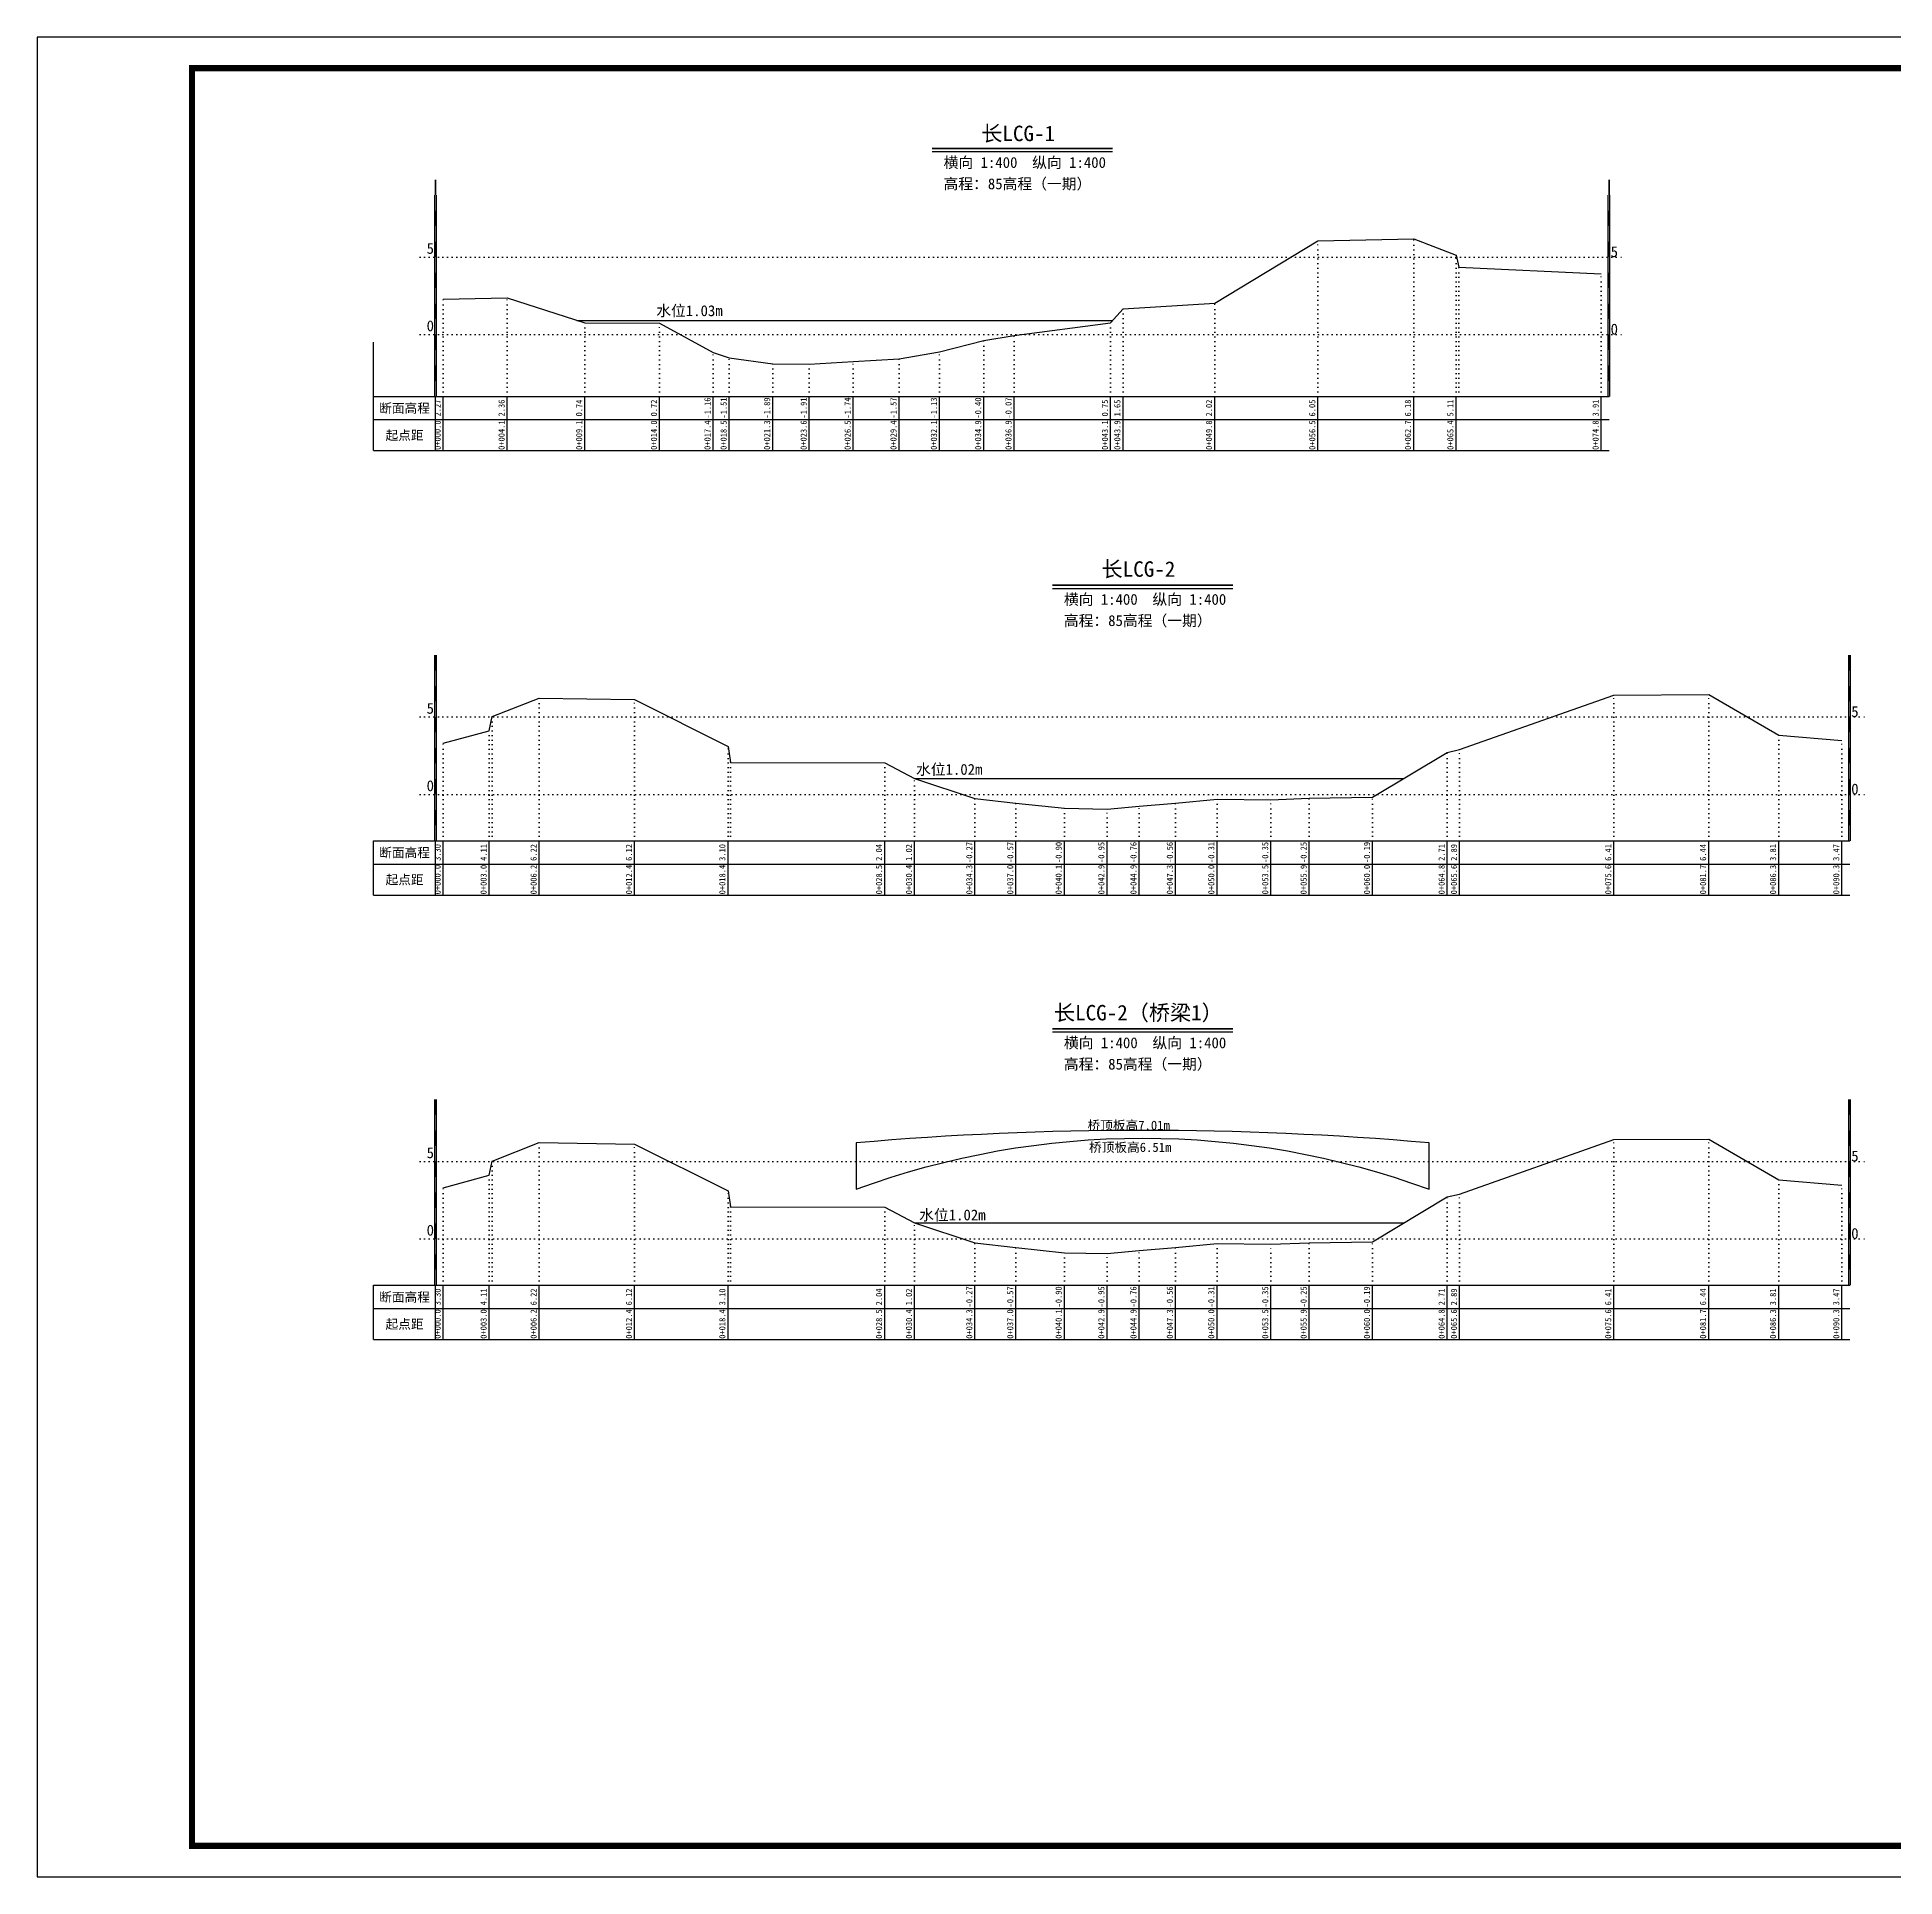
# Model space of a CAD drawing. Header units: millimetres. Extents: x 518574 to 520874, y 3371901 to 3372198.
# Drawn here: x 518574.4 to 518874.3, y 3371900.9 to 3372197.9 of the extents above; entities that cross this region are included whole.
import ezdxf
from ezdxf.enums import TextEntityAlignment as Align

# ---------------------------------------------------------------- set-up
doc = ezdxf.new("R2010")
doc.units = ezdxf.units.MM
doc.header["$LTSCALE"] = 0.4
doc.header["$MEASUREMENT"] = 0
doc.linetypes.add('X4', pattern=[1.6, 0, -1.6])
for name, color, linetype in [('DMX', 1, 'Continuous'), ('zdm1', 5, 'Continuous'), ('ZDMT5', 3, 'Continuous'), ('图框', 7, 'Continuous'), ('断面名称', 5, 'Continuous'), ('桥梁', 7, 'Continuous'), ('比例尺', 3, 'Continuous'), ('水位', 4, 'Continuous')]:
    doc.layers.add(name, color=color, linetype=linetype)
doc.styles.add('HDM', font='fangsong_GB2312.ttf')

msp = doc.modelspace()

# ---------------------------------------------------------------- linework, layer by layer
at = {"layer": 'DMX', "linetype": 'Continuous', "flags": 128}
for points in [[(518639.93, 3372155.55), (518650.26, 3372155.77), (518662.78, 3372151.73), (518674.86, 3372151.68), (518683.51, 3372146.98), (518686.11, 3372146.1), (518693.13, 3372145.15), (518699.03, 3372145.1), (518706.13, 3372145.53), (518713.53, 3372145.95), (518720.06, 3372147.05), (518727.21, 3372148.88), (518732.11, 3372149.7), (518747.68, 3372151.75), (518749.68, 3372154), (518764.48, 3372154.93), (518764.48, 3372154.93), (518781.16, 3372165), (518796.61, 3372165.33), (518803.46, 3372162.65), (518803.88, 3372160.73), (518826.91, 3372159.65)], [(518639.93, 3372083.88), (518647.36, 3372085.9), (518647.83, 3372088.18), (518655.43, 3372091.18), (518670.83, 3372090.93), (518685.91, 3372083.38), (518686.28, 3372080.78), (518711.21, 3372080.73), (518716.03, 3372078.18), (518725.78, 3372074.95), (518725.78, 3372074.95), (518732.38, 3372074.2), (518740.21, 3372073.38), (518747.11, 3372073.25), (518752.28, 3372073.73), (518758.16, 3372074.23), (518764.86, 3372074.85), (518773.56, 3372074.75), (518779.76, 3372075), (518789.98, 3372075.15), (518802.03, 3372082.4), (518804.03, 3372082.86), (518828.93, 3372091.66), (518844.26, 3372091.73), (518855.56, 3372085.16), (518865.76, 3372084.31)], [(518639.93, 3372012.13), (518647.36, 3372014.15), (518647.83, 3372016.43), (518655.43, 3372019.43), (518670.83, 3372019.18), (518685.91, 3372011.63), (518686.28, 3372009.03), (518711.21, 3372008.98), (518716.03, 3372006.43), (518725.78, 3372003.2), (518725.78, 3372003.2), (518732.38, 3372002.45), (518740.21, 3372001.63), (518747.11, 3372001.5), (518752.28, 3372001.98), (518758.16, 3372002.48), (518764.86, 3372003.1), (518773.56, 3372003), (518779.76, 3372003.25), (518789.98, 3372003.4), (518802.03, 3372010.65), (518804.03, 3372011.11), (518828.93, 3372019.91), (518844.26, 3372019.98), (518855.56, 3372013.41), (518865.76, 3372012.56)]]:
    msp.add_lwpolyline(points, dxfattribs=at)
at = {"layer": 'zdm1', "linetype": 'Continuous'}
for p, q in [((518638.56, 3372139.87), (518638.56, 3372172.37)), ((518638.81, 3372139.87), (518638.81, 3372172.37)), ((518828.03, 3372139.87), (518828.03, 3372172.37)), ((518828.28, 3372139.87), (518828.28, 3372172.37)), ((518628.68, 3372131.12), (518628.68, 3372148.62)), ((518628.68, 3372131.12), (518628.68, 3372139.87)), ((518628.68, 3372139.87), (518639.93, 3372139.87)), ((518638.68, 3372131.12), (518638.68, 3372139.87)), ((518639.93, 3372139.87), (518828.16, 3372139.87)), ((518628.68, 3372136.12), (518828.16, 3372136.12)), ((518628.68, 3372131.12), (518749.13, 3372131.12)), ((518628.68, 3372131.12), (518828.16, 3372131.12)), ((518638.56, 3372068.12), (518638.56, 3372098.12)), ((518638.81, 3372068.12), (518638.81, 3372098.12)), ((518866.88, 3372068.12), (518866.88, 3372098.12)), ((518867.13, 3372068.12), (518867.13, 3372098.12)), ((518628.68, 3372059.37), (518628.68, 3372068.12)), ((518628.68, 3372068.12), (518639.93, 3372068.12)), ((518638.68, 3372059.37), (518638.68, 3372068.12)), ((518639.93, 3372068.12), (518867.01, 3372068.12)), ((518628.68, 3372064.37), (518867.01, 3372064.37)), ((518628.68, 3372059.37), (518759.41, 3372059.37)), ((518628.68, 3372059.37), (518867.01, 3372059.37)), ((518638.56, 3371996.37), (518638.56, 3372026.37)), ((518638.81, 3371996.37), (518638.81, 3372026.37)), ((518866.88, 3371996.37), (518866.88, 3372026.37)), ((518867.13, 3371996.37), (518867.13, 3372026.37)), ((518628.68, 3371996.37), (518639.93, 3371996.37)), ((518628.68, 3371987.62), (518628.68, 3371996.37)), ((518638.68, 3371987.62), (518638.68, 3371996.37)), ((518639.93, 3371996.37), (518867.01, 3371996.37)), ((518628.68, 3371992.62), (518867.01, 3371992.62)), ((518628.68, 3371987.62), (518706.86, 3371987.62)), ((518628.68, 3371987.62), (518867.01, 3371987.62))]:
    msp.add_line(p, q, dxfattribs=at)
at = {"layer": 'zdm1', "linetype": 'X4'}
for p, q in [((518636.18, 3372162.37), (518830.66, 3372162.37)), ((518636.18, 3372149.87), (518830.66, 3372149.87)), ((518636.18, 3372088.12), (518869.51, 3372088.12)), ((518636.18, 3372075.62), (518869.51, 3372075.62)), ((518636.18, 3372016.37), (518869.51, 3372016.37)), ((518636.18, 3372003.87), (518869.51, 3372003.87))]:
    msp.add_line(p, q, dxfattribs=at)
at = {"layer": 'zdm1', "linetype": 'Continuous', "flags": 128}
for points in [[(518638.68, 3372172.37, 0.25, 0.25, 0), (518638.68, 3372174.87, 0.25, 0.25, 0)], [(518828.16, 3372172.37, 0.25, 0.25, 0), (518828.16, 3372174.87, 0.25, 0.25, 0)], [(518638.68, 3372167.37, 0.25, 0.25, 0), (518638.68, 3372169.87, 0.25, 0.25, 0)], [(518828.16, 3372167.37, 0.25, 0.25, 0), (518828.16, 3372169.87, 0.25, 0.25, 0)], [(518638.68, 3372162.37, 0.25, 0.25, 0), (518638.68, 3372164.87, 0.25, 0.25, 0)], [(518828.16, 3372162.37, 0.25, 0.25, 0), (518828.16, 3372164.87, 0.25, 0.25, 0)], [(518638.68, 3372157.37, 0.25, 0.25, 0), (518638.68, 3372159.87, 0.25, 0.25, 0)], [(518828.16, 3372157.37, 0.25, 0.25, 0), (518828.16, 3372159.87, 0.25, 0.25, 0)], [(518638.68, 3372152.37, 0.25, 0.25, 0), (518638.68, 3372154.87, 0.25, 0.25, 0)], [(518828.16, 3372152.37, 0.25, 0.25, 0), (518828.16, 3372154.87, 0.25, 0.25, 0)], [(518638.68, 3372147.37, 0.25, 0.25, 0), (518638.68, 3372149.87, 0.25, 0.25, 0)], [(518828.16, 3372147.37, 0.25, 0.25, 0), (518828.16, 3372149.87, 0.25, 0.25, 0)], [(518638.68, 3372142.37, 0.25, 0.25, 0), (518638.68, 3372144.87, 0.25, 0.25, 0)], [(518828.16, 3372142.37, 0.25, 0.25, 0), (518828.16, 3372144.87, 0.25, 0.25, 0)], [(518638.68, 3372095.62, 0.25, 0.25, 0), (518638.68, 3372098.12, 0.25, 0.25, 0)], [(518867.01, 3372095.62, 0.25, 0.25, 0), (518867.01, 3372098.12, 0.25, 0.25, 0)], [(518638.68, 3372090.62, 0.25, 0.25, 0), (518638.68, 3372093.12, 0.25, 0.25, 0)], [(518867.01, 3372090.62, 0.25, 0.25, 0), (518867.01, 3372093.12, 0.25, 0.25, 0)], [(518638.68, 3372085.62, 0.25, 0.25, 0), (518638.68, 3372088.12, 0.25, 0.25, 0)], [(518867.01, 3372085.62, 0.25, 0.25, 0), (518867.01, 3372088.12, 0.25, 0.25, 0)], [(518638.68, 3372080.62, 0.25, 0.25, 0), (518638.68, 3372083.12, 0.25, 0.25, 0)], [(518867.01, 3372080.62, 0.25, 0.25, 0), (518867.01, 3372083.12, 0.25, 0.25, 0)], [(518638.68, 3372075.62, 0.25, 0.25, 0), (518638.68, 3372078.12, 0.25, 0.25, 0)], [(518867.01, 3372075.62, 0.25, 0.25, 0), (518867.01, 3372078.12, 0.25, 0.25, 0)], [(518638.68, 3372070.62, 0.25, 0.25, 0), (518638.68, 3372073.12, 0.25, 0.25, 0)], [(518867.01, 3372070.62, 0.25, 0.25, 0), (518867.01, 3372073.12, 0.25, 0.25, 0)], [(518638.68, 3372023.87, 0.25, 0.25, 0), (518638.68, 3372026.37, 0.25, 0.25, 0)], [(518867.01, 3372023.87, 0.25, 0.25, 0), (518867.01, 3372026.37, 0.25, 0.25, 0)], [(518638.68, 3372018.87, 0.25, 0.25, 0), (518638.68, 3372021.37, 0.25, 0.25, 0)], [(518867.01, 3372018.87, 0.25, 0.25, 0), (518867.01, 3372021.37, 0.25, 0.25, 0)], [(518638.68, 3372013.87, 0.25, 0.25, 0), (518638.68, 3372016.37, 0.25, 0.25, 0)], [(518867.01, 3372013.87, 0.25, 0.25, 0), (518867.01, 3372016.37, 0.25, 0.25, 0)], [(518638.68, 3372008.87, 0.25, 0.25, 0), (518638.68, 3372011.37, 0.25, 0.25, 0)], [(518867.01, 3372008.87, 0.25, 0.25, 0), (518867.01, 3372011.37, 0.25, 0.25, 0)], [(518638.68, 3372003.87, 0.25, 0.25, 0), (518638.68, 3372006.37, 0.25, 0.25, 0)], [(518867.01, 3372003.87, 0.25, 0.25, 0), (518867.01, 3372006.37, 0.25, 0.25, 0)], [(518638.68, 3371998.87, 0.25, 0.25, 0), (518638.68, 3372001.37, 0.25, 0.25, 0)], [(518867.01, 3371998.87, 0.25, 0.25, 0), (518867.01, 3372001.37, 0.25, 0.25, 0)]]:
    msp.add_lwpolyline(points, format="xyseb", dxfattribs=at)
at = {"layer": 'ZDMT5', "linetype": 'X4'}
for p, q in [((518796.61, 3372139.87), (518796.61, 3372165.33)), ((518781.16, 3372139.87), (518781.16, 3372165)), ((518803.46, 3372139.87), (518803.46, 3372162.65)), ((518803.88, 3372139.87), (518803.88, 3372160.73)), ((518826.91, 3372139.87), (518826.91, 3372159.65)), ((518639.93, 3372139.87), (518639.93, 3372155.55)), ((518650.26, 3372139.87), (518650.26, 3372155.77)), ((518749.68, 3372139.87), (518749.68, 3372154)), ((518764.48, 3372139.87), (518764.48, 3372154.93)), ((518662.78, 3372139.87), (518662.78, 3372151.73)), ((518674.86, 3372139.87), (518674.86, 3372151.68)), ((518747.68, 3372139.87), (518747.68, 3372151.75)), ((518727.21, 3372139.87), (518727.21, 3372148.88)), ((518732.11, 3372139.87), (518732.11, 3372149.7)), ((518683.51, 3372139.87), (518683.51, 3372146.98)), ((518686.11, 3372139.87), (518686.11, 3372146.1)), ((518693.13, 3372139.87), (518693.13, 3372145.15)), ((518699.03, 3372139.87), (518699.03, 3372145.1)), ((518706.13, 3372139.87), (518706.13, 3372145.53)), ((518713.53, 3372139.87), (518713.53, 3372145.95)), ((518720.06, 3372139.87), (518720.06, 3372147.05)), ((518655.43, 3372068.12), (518655.43, 3372091.18)), ((518670.83, 3372068.12), (518670.83, 3372090.93)), ((518828.93, 3372068.12), (518828.93, 3372091.66)), ((518844.26, 3372068.12), (518844.26, 3372091.73)), ((518647.83, 3372068.12), (518647.83, 3372088.18)), ((518647.36, 3372068.12), (518647.36, 3372085.9)), ((518855.56, 3372068.12), (518855.56, 3372085.16)), ((518865.76, 3372068.12), (518865.76, 3372084.31)), ((518639.93, 3372068.12), (518639.93, 3372083.88)), ((518685.91, 3372068.12), (518685.91, 3372083.38)), ((518802.03, 3372068.12), (518802.03, 3372082.4)), ((518804.03, 3372068.12), (518804.03, 3372082.86)), ((518686.28, 3372068.12), (518686.28, 3372080.78)), ((518711.21, 3372068.12), (518711.21, 3372080.73)), ((518716.03, 3372068.12), (518716.03, 3372078.18)), ((518789.98, 3372068.12), (518789.98, 3372075.15)), ((518725.78, 3372068.12), (518725.78, 3372074.95)), ((518732.38, 3372068.12), (518732.38, 3372074.2)), ((518740.21, 3372068.12), (518740.21, 3372073.38)), ((518747.11, 3372068.12), (518747.11, 3372073.25)), ((518752.28, 3372068.12), (518752.28, 3372073.73)), ((518758.16, 3372068.12), (518758.16, 3372074.23)), ((518764.86, 3372068.12), (518764.86, 3372074.85)), ((518773.56, 3372068.12), (518773.56, 3372074.75)), ((518779.76, 3372068.12), (518779.76, 3372075)), ((518655.43, 3371996.37), (518655.43, 3372019.43)), ((518670.83, 3371996.37), (518670.83, 3372019.18)), ((518828.93, 3371996.37), (518828.93, 3372019.91)), ((518844.26, 3371996.37), (518844.26, 3372019.98)), ((518647.83, 3371996.37), (518647.83, 3372016.43)), ((518639.93, 3371996.37), (518639.93, 3372012.13)), ((518647.36, 3371996.37), (518647.36, 3372014.15)), ((518855.56, 3371996.37), (518855.56, 3372013.41)), ((518865.76, 3371996.37), (518865.76, 3372012.56)), ((518685.91, 3371996.37), (518685.91, 3372011.63)), ((518802.03, 3371996.37), (518802.03, 3372010.65)), ((518804.03, 3371996.37), (518804.03, 3372011.11)), ((518686.28, 3371996.37), (518686.28, 3372009.03)), ((518711.21, 3371996.37), (518711.21, 3372008.98)), ((518716.03, 3371996.37), (518716.03, 3372006.43)), ((518725.78, 3371996.37), (518725.78, 3372003.2)), ((518779.76, 3371996.37), (518779.76, 3372003.25)), ((518789.98, 3371996.37), (518789.98, 3372003.4)), ((518732.38, 3371996.37), (518732.38, 3372002.45)), ((518740.21, 3371996.37), (518740.21, 3372001.63)), ((518747.11, 3371996.37), (518747.11, 3372001.5)), ((518752.28, 3371996.37), (518752.28, 3372001.98)), ((518758.16, 3371996.37), (518758.16, 3372002.48)), ((518764.86, 3371996.37), (518764.86, 3372003.1)), ((518773.56, 3371996.37), (518773.56, 3372003))]:
    msp.add_line(p, q, dxfattribs=at)
at = {"layer": 'ZDMT5', "linetype": 'Continuous'}
for p, q in [((518639.93, 3372131.12), (518639.93, 3372139.87)), ((518650.26, 3372131.12), (518650.26, 3372139.87)), ((518662.78, 3372131.12), (518662.78, 3372139.87)), ((518674.86, 3372131.12), (518674.86, 3372139.87)), ((518683.51, 3372131.12), (518683.51, 3372139.87)), ((518686.11, 3372131.12), (518686.11, 3372139.87)), ((518693.13, 3372131.12), (518693.13, 3372139.87)), ((518699.03, 3372131.12), (518699.03, 3372139.87)), ((518706.13, 3372131.12), (518706.13, 3372139.87)), ((518713.53, 3372131.12), (518713.53, 3372139.87)), ((518720.06, 3372131.12), (518720.06, 3372139.87)), ((518727.21, 3372131.12), (518727.21, 3372139.87)), ((518732.11, 3372131.12), (518732.11, 3372139.87)), ((518747.68, 3372131.12), (518747.68, 3372139.87)), ((518749.68, 3372131.12), (518749.68, 3372139.87)), ((518764.48, 3372131.12), (518764.48, 3372139.87)), ((518781.16, 3372131.12), (518781.16, 3372139.87)), ((518796.61, 3372131.12), (518796.61, 3372139.87)), ((518803.46, 3372131.12), (518803.46, 3372139.87)), ((518826.91, 3372131.12), (518826.91, 3372139.87)), ((518639.93, 3372059.37), (518639.93, 3372068.12)), ((518647.36, 3372059.37), (518647.36, 3372068.12)), ((518655.43, 3372059.37), (518655.43, 3372068.12)), ((518670.83, 3372059.37), (518670.83, 3372068.12)), ((518685.91, 3372059.37), (518685.91, 3372068.12)), ((518711.21, 3372059.37), (518711.21, 3372068.12)), ((518716.03, 3372059.37), (518716.03, 3372068.12)), ((518725.78, 3372059.37), (518725.78, 3372068.12)), ((518732.38, 3372059.37), (518732.38, 3372068.12)), ((518740.21, 3372059.37), (518740.21, 3372068.12)), ((518747.11, 3372059.37), (518747.11, 3372068.12)), ((518752.28, 3372059.37), (518752.28, 3372068.12)), ((518758.16, 3372059.37), (518758.16, 3372068.12)), ((518764.86, 3372059.37), (518764.86, 3372068.12)), ((518773.56, 3372059.37), (518773.56, 3372068.12)), ((518779.76, 3372059.37), (518779.76, 3372068.12)), ((518789.98, 3372059.37), (518789.98, 3372068.12)), ((518802.03, 3372059.37), (518802.03, 3372068.12)), ((518804.03, 3372059.37), (518804.03, 3372068.12)), ((518828.93, 3372059.37), (518828.93, 3372068.12)), ((518844.26, 3372059.37), (518844.26, 3372068.12)), ((518855.56, 3372059.37), (518855.56, 3372068.12)), ((518865.76, 3372059.37), (518865.76, 3372068.12)), ((518639.93, 3371987.62), (518639.93, 3371996.37)), ((518647.36, 3371987.62), (518647.36, 3371996.37)), ((518655.43, 3371987.62), (518655.43, 3371996.37)), ((518670.83, 3371987.62), (518670.83, 3371996.37)), ((518685.91, 3371987.62), (518685.91, 3371996.37)), ((518711.21, 3371987.62), (518711.21, 3371996.37)), ((518716.03, 3371987.62), (518716.03, 3371996.37)), ((518725.78, 3371987.62), (518725.78, 3371996.37)), ((518732.38, 3371987.62), (518732.38, 3371996.37)), ((518740.21, 3371987.62), (518740.21, 3371996.37)), ((518747.11, 3371987.62), (518747.11, 3371996.37)), ((518752.28, 3371987.62), (518752.28, 3371996.37)), ((518758.16, 3371987.62), (518758.16, 3371996.37)), ((518764.86, 3371987.62), (518764.86, 3371996.37)), ((518773.56, 3371987.62), (518773.56, 3371996.37)), ((518779.76, 3371987.62), (518779.76, 3371996.37)), ((518789.98, 3371987.62), (518789.98, 3371996.37)), ((518802.03, 3371987.62), (518802.03, 3371996.37)), ((518804.03, 3371987.62), (518804.03, 3371996.37)), ((518828.93, 3371987.62), (518828.93, 3371996.37)), ((518844.26, 3371987.62), (518844.26, 3371996.37)), ((518855.56, 3371987.62), (518855.56, 3371996.37)), ((518865.76, 3371987.62), (518865.76, 3371996.37))]:
    msp.add_line(p, q, dxfattribs=at)
at = {"layer": '图框', "flags": 128}
msp.add_lwpolyline([(518574.36, 3371900.87), (518994.36, 3371900.87), (518994.36, 3372197.87), (518574.36, 3372197.87)], close=True, dxfattribs=at)
at = {"layer": '图框', "const_width": 1, "flags": 128}
msp.add_lwpolyline([(518599.36, 3371905.87), (518989.36, 3371905.87), (518989.36, 3372192.87), (518599.36, 3372192.87)], close=True, dxfattribs=at)
at = {"layer": '桥梁', "linetype": 'Continuous'}
msp.add_lwpolyline([(518799.09, 3372011.87), (518799.09, 3372019.37, 0.043243), (518706.59, 3372019.37), (518706.59, 3372011.87, -0.178378)], format="xyb", close=True, dxfattribs=at)
at = {"layer": '比例尺', "color": 3, "linetype": 'Continuous', "lineweight": 40}
for p, q in [((518718.86, 3372179.91), (518747.98, 3372179.91)), ((518738.28, 3372109.38), (518767.41, 3372109.38)), ((518738.28, 3372037.79), (518767.41, 3372037.79))]:
    msp.add_line(p, q, dxfattribs=at)
at = {"layer": '比例尺', "color": 3, "linetype": 'Continuous'}
for p, q in [((518718.86, 3372179.41), (518747.98, 3372179.41)), ((518738.28, 3372108.88), (518767.41, 3372108.88)), ((518738.28, 3372037.29), (518767.41, 3372037.29))]:
    msp.add_line(p, q, dxfattribs=at)
at = {"layer": '水位', "color": 6, "linetype": 'Continuous', "flags": 128}
for points in [[(518661.47, 3372152.15), (518748.04, 3372152.15)], [(518716.03, 3372078.18), (518795.01, 3372078.18)], [(518716.03, 3372006.43), (518795.01, 3372006.43)]]:
    msp.add_lwpolyline(points, dxfattribs=at)

# ---------------------------------------------------------------- texts
at = {"layer": 'zdm1', "linetype": 'Continuous', "style": 'HDM'}
for s, p in [('5', (518638.43, 3372162.37)), ('0', (518638.43, 3372149.87)), ('5', (518638.43, 3372088.12)), ('0', (518638.43, 3372075.62)), ('5', (518638.43, 3372016.37)), ('0', (518638.43, 3372003.87))]:
    msp.add_text(s, height=1.75, dxfattribs=at).set_placement(p, align=Align.BOTTOM_RIGHT)
for s, p in [('5', (518828.41, 3372162.37)), ('0', (518828.41, 3372149.87)), ('5', (518867.26, 3372088.12)), ('0', (518867.26, 3372075.62)), ('5', (518867.26, 3372016.37)), ('0', (518867.26, 3372003.87))]:
    msp.add_text(s, height=1.75, dxfattribs=at).set_placement(p)
for s, p in [('断面高程', (518633.68, 3372138)), ('起点距', (518633.68, 3372133.62)), ('断面高程', (518633.68, 3372066.25)), ('起点距', (518633.68, 3372061.87)), ('断面高程', (518633.68, 3371994.5)), ('起点距', (518633.68, 3371990.12))]:
    msp.add_text(s, height=1.5, dxfattribs=at).set_placement(p, align=Align.MIDDLE)
at = {"layer": 'ZDMT5', "linetype": 'Continuous', "style": 'HDM'}
for s, p in [('2.27', (518639.81, 3372138)), ('2.36', (518650.13, 3372138)), ('0.74', (518662.66, 3372138)), ('0.72', (518674.73, 3372138)), ('-1.16', (518683.38, 3372138)), ('-1.51', (518685.98, 3372138)), ('-1.89', (518693.01, 3372138)), ('-1.91', (518698.91, 3372138)), ('-1.74', (518706.01, 3372138)), ('-1.57', (518713.41, 3372138)), ('-1.13', (518719.93, 3372138)), ('-0.40', (518727.08, 3372138)), ('-0.07', (518731.98, 3372138)), ('0.75', (518747.56, 3372138)), ('1.65', (518749.56, 3372138)), ('2.02', (518764.36, 3372138)), ('6.05', (518781.03, 3372138)), ('6.18', (518796.48, 3372138)), ('5.11', (518803.33, 3372138)), ('3.91', (518826.78, 3372138)), ('0+000.0', (518639.81, 3372133.62)), ('0+004.1', (518650.13, 3372133.62)), ('0+009.1', (518662.66, 3372133.62)), ('0+014.0', (518674.73, 3372133.62)), ('0+017.4', (518683.38, 3372133.62)), ('0+018.5', (518685.98, 3372133.62)), ('0+021.3', (518693.01, 3372133.62)), ('0+023.6', (518698.91, 3372133.62)), ('0+026.5', (518706.01, 3372133.62)), ('0+029.4', (518713.41, 3372133.62)), ('0+032.1', (518719.93, 3372133.62)), ('0+034.9', (518727.08, 3372133.62)), ('0+036.9', (518731.98, 3372133.62)), ('0+043.1', (518747.56, 3372133.62)), ('0+043.9', (518749.56, 3372133.62)), ('0+049.8', (518764.36, 3372133.62)), ('0+056.5', (518781.03, 3372133.62)), ('0+062.7', (518796.48, 3372133.62)), ('0+065.4', (518803.33, 3372133.62)), ('0+074.8', (518826.78, 3372133.62)), ('3.30', (518639.81, 3372066.25)), ('4.11', (518647.23, 3372066.25)), ('6.22', (518655.31, 3372066.25)), ('6.12', (518670.71, 3372066.25)), ('3.10', (518685.78, 3372066.25)), ('2.04', (518711.08, 3372066.25)), ('1.02', (518715.91, 3372066.25)), ('-0.27', (518725.66, 3372066.25)), ('-0.57', (518732.26, 3372066.25)), ('-0.90', (518740.08, 3372066.25)), ('-0.95', (518746.98, 3372066.25)), ('-0.76', (518752.16, 3372066.25)), ('-0.56', (518758.03, 3372066.25)), ('-0.31', (518764.73, 3372066.25)), ('-0.35', (518773.43, 3372066.25)), ('-0.25', (518779.63, 3372066.25)), ('-0.19', (518789.86, 3372066.25)), ('2.71', (518801.91, 3372066.25)), ('2.89', (518803.91, 3372066.25)), ('6.41', (518828.81, 3372066.25)), ('6.44', (518844.13, 3372066.25)), ('3.81', (518855.43, 3372066.25)), ('3.47', (518865.63, 3372066.25)), ('0+000.0', (518639.81, 3372061.87)), ('0+003.0', (518647.23, 3372061.87)), ('0+006.2', (518655.31, 3372061.87)), ('0+012.4', (518670.71, 3372061.87)), ('0+018.4', (518685.78, 3372061.87)), ('0+028.5', (518711.08, 3372061.87)), ('0+030.4', (518715.91, 3372061.87)), ('0+034.3', (518725.66, 3372061.87)), ('0+037.0', (518732.26, 3372061.87)), ('0+040.1', (518740.08, 3372061.87)), ('0+042.9', (518746.98, 3372061.87)), ('0+044.9', (518752.16, 3372061.87)), ('0+047.3', (518758.03, 3372061.87)), ('0+050.0', (518764.73, 3372061.87)), ('0+053.5', (518773.43, 3372061.87)), ('0+055.9', (518779.63, 3372061.87)), ('0+060.0', (518789.86, 3372061.87)), ('0+064.8', (518801.91, 3372061.87)), ('0+065.6', (518803.91, 3372061.87)), ('0+075.6', (518828.81, 3372061.87)), ('0+081.7', (518844.13, 3372061.87)), ('0+086.3', (518855.43, 3372061.87)), ('0+090.3', (518865.63, 3372061.87)), ('3.30', (518639.81, 3371994.5)), ('4.11', (518647.23, 3371994.5)), ('6.22', (518655.31, 3371994.5)), ('6.12', (518670.71, 3371994.5)), ('3.10', (518685.78, 3371994.5)), ('2.04', (518711.08, 3371994.5)), ('1.02', (518715.91, 3371994.5)), ('-0.27', (518725.66, 3371994.5)), ('-0.57', (518732.26, 3371994.5)), ('-0.90', (518740.08, 3371994.5)), ('-0.95', (518746.98, 3371994.5)), ('-0.76', (518752.16, 3371994.5)), ('-0.56', (518758.03, 3371994.5)), ('-0.31', (518764.73, 3371994.5)), ('-0.35', (518773.43, 3371994.5)), ('-0.25', (518779.63, 3371994.5)), ('-0.19', (518789.86, 3371994.5)), ('2.71', (518801.91, 3371994.5)), ('2.89', (518803.91, 3371994.5)), ('6.41', (518828.81, 3371994.5)), ('6.44', (518844.13, 3371994.5)), ('3.81', (518855.43, 3371994.5)), ('3.47', (518865.63, 3371994.5)), ('0+000.0', (518639.81, 3371990.12)), ('0+003.0', (518647.23, 3371990.12)), ('0+006.2', (518655.31, 3371990.12)), ('0+012.4', (518670.71, 3371990.12)), ('0+018.4', (518685.78, 3371990.12)), ('0+028.5', (518711.08, 3371990.12)), ('0+030.4', (518715.91, 3371990.12)), ('0+034.3', (518725.66, 3371990.12)), ('0+037.0', (518732.26, 3371990.12)), ('0+040.1', (518740.08, 3371990.12)), ('0+042.9', (518746.98, 3371990.12)), ('0+044.9', (518752.16, 3371990.12)), ('0+047.3', (518758.03, 3371990.12)), ('0+050.0', (518764.73, 3371990.12)), ('0+053.5', (518773.43, 3371990.12)), ('0+055.9', (518779.63, 3371990.12)), ('0+060.0', (518789.86, 3371990.12)), ('0+064.8', (518801.91, 3371990.12)), ('0+065.6', (518803.91, 3371990.12)), ('0+075.6', (518828.81, 3371990.12)), ('0+081.7', (518844.13, 3371990.12)), ('0+086.3', (518855.43, 3371990.12)), ('0+090.3', (518865.63, 3371990.12))]:
    msp.add_text(s, height=1, rotation=90, dxfattribs=at).set_placement(p, align=Align.BOTTOM_CENTER)
at = {"layer": '断面名称', "color": 5, "linetype": 'Continuous', "style": 'HDM'}
for s, p in [('长LCG-1', (518732.75, 3372182.38)), ('长LCG-2', (518752.17, 3372112.05)), ('长LCG-2（桥梁1）', (518752.16, 3372040.43))]:
    msp.add_text(s, height=2.5, dxfattribs=at).set_placement(p, align=Align.MIDDLE)
at = {"layer": '桥梁', "color": 11, "linetype": 'Continuous', "style": 'HDM'}
for s, p in [('桥顶板高7.01m', (518750.6, 3372022.23)), ('桥顶板高6.51m', (518750.84, 3372018.68))]:
    msp.add_text(s, height=1.5, dxfattribs=at).set_placement(p, align=Align.MIDDLE)
at = {"layer": '比例尺', "color": 3, "linetype": 'Continuous', "style": 'HDM'}
for s, p in [('横向 1:400  纵向 1:400', (518746.93, 3372176.24)), ('高程：85高程（一期）', (518744.56, 3372172.8)), ('横向 1:400  纵向 1:400', (518766.35, 3372105.71)), ('高程：85高程（一期）', (518763.99, 3372102.28)), ('横向 1:400  纵向 1:400', (518766.35, 3372034.12)), ('高程：85高程（一期）', (518763.99, 3372030.68))]:
    msp.add_text(s, height=1.75, dxfattribs=at).set_placement(p, align=Align.BOTTOM_RIGHT)
at = {"layer": '水位', "color": 6, "linetype": 'Continuous', "style": 'HDM'}
for s, p in [('水位1.03m', (518679.68, 3372153.75)), ('水位1.02m', (518721.62, 3372079.7)), ('水位1.02m', (518722.13, 3372007.77))]:
    msp.add_text(s, height=1.75, dxfattribs=at).set_placement(p, align=Align.MIDDLE)

doc.saveas('drawing.dxf')
